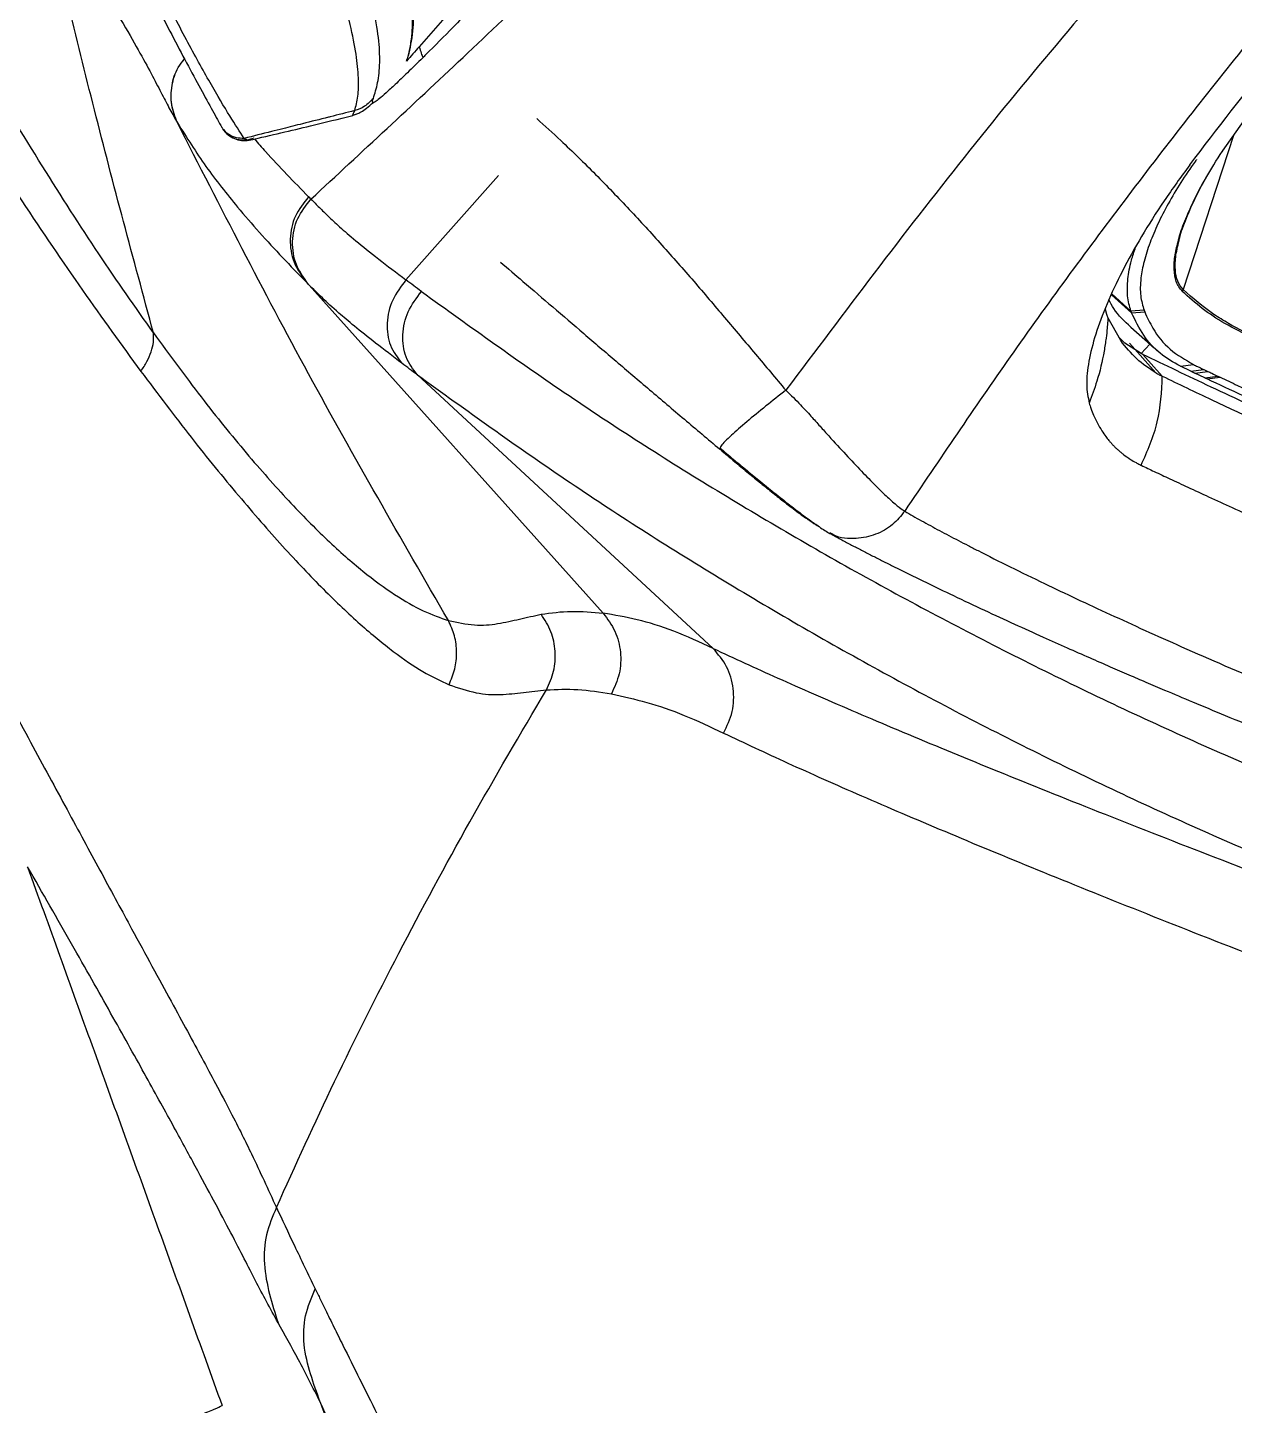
# Model space of a CAD drawing. Extents: x 400 to 501, y 484 to 634.
# Drawn here: x 407.77 to 412.64, y 574.96 to 580.52 of the extents above; entities that cross this region are included whole.
import ezdxf

# ---------------------------------------------------------------- set-up
doc = ezdxf.new("R2010")
doc.units = 0
doc.header["$MEASUREMENT"] = 0
doc.layers.add('DIM', color=3, linetype='Continuous')
doc.layers.add('GEOMETRY', color=3, linetype='Continuous', lineweight=25)

# ---------------------------------------------------------------- blocks, each defined once
blk = doc.blocks.new('2026 GRANDEE')
at = {"layer": 'GEOMETRY', "ltscale": 16}
for p, q in [((-40.9047, -16.2023), (-41.0742, -16.3967)), ((-37.8345, -16.8181), (-37.7463, -16.6943)), ((-41.8632, -16.7311), (-41.8481, -16.7496)), ((-41.7671, -16.7735), (-41.7798, -16.7666)), ((-41.7551, -16.7699), (-41.767, -16.7735)), ((-41.7442, -16.7665), (-41.7551, -16.7699)), ((-41.7429, -16.7642), (-41.7412, -16.7661)), ((-37.7897, -16.7552), (-37.9923, -17.3766)), ((-40.7547, -16.9159), (-41.1275, -17.3373)), ((-41.5302, -17.3452), (-40.3319, -18.6817)), ((-38.2034, -17.4629), (-38.2808, -17.3941)), ((-38.2823, -17.3972), (-38.2008, -17.4695)), ((-38.3073, -17.4549), (-38.3015, -17.4753)), ((-38.2443, -17.5823), (-38.2962, -17.4894)), ((-38.1504, -17.4597), (-38.2034, -17.4629)), ((-38.2034, -17.4629), (-38.2008, -17.4695)), ((-38.2008, -17.4695), (-38.1479, -17.4661)), ((-38.1504, -17.4597), (-38.1479, -17.4661)), ((-38.204, -17.5282), (-38.0913, -17.6281)), ((-38.2277, -17.5931), (-38.2518, -17.5687)), ((-38.1618, -17.6347), (-38.2277, -17.5931)), ((-38.2092, -17.5922), (-38.1031, -17.7118)), ((-38.1618, -17.6347), (-38.1275, -17.596)), ((-38.1553, -17.6379), (-38.1618, -17.6347)), ((-38.1551, -17.638), (-38.0776, -17.7253)), ((-39.8884, -18.8238), (-41.0811, -17.7205)), ((-38.0032, -17.6859), (-37.9512, -17.6788)), ((-37.962, -17.7055), (-38.0032, -17.6859)), ((-37.962, -17.7055), (-37.9099, -17.6985)), ((-37.962, -17.7055), (-37.9459, -17.7132)), ((-37.9459, -17.7132), (-37.8938, -17.7061)), ((-37.9049, -17.7326), (-37.9459, -17.7132)), ((-37.9049, -17.7326), (-37.8529, -17.7255)), ((-37.9049, -17.7326), (-37.8958, -17.7369)), ((-37.8958, -17.7369), (-37.8438, -17.7298)), ((-39.4664, -18.3287), (-39.4746, -18.3239)), ((-39.4746, -18.3239), (-39.4683, -18.3274)), ((-41.4734, -21.8635), (-40.8742, -23.5045))]:
    blk.add_line(p, q, dxfattribs=at)
at = {"layer": 'GEOMETRY', "ltscale": 16, "flags": 128}
for points in [[(-41.5106, -17.0116), (-41.5153, -17.0069), (-41.52, -17.0022)], [(-41.52, -17.3554), (-41.5251, -17.3503), (-41.5302, -17.3452)]]:
    blk.add_lwpolyline(points, dxfattribs=at)
at = {"layer": 'GEOMETRY', "ltscale": 16}
blk.add_arc((-38.012, -17.3708), 0.0205, 320.4351, 343.5678, dxfattribs=at)
for points, knots in [([(-32.0826, -10.2807), (-32.4042, -10.5222), (-33.044, -11.0026), (-33.956, -11.7803), (-34.8417, -12.5767), (-35.7009, -13.3979), (-36.5348, -14.2323), (-37.3474, -15.0774), (-38.1302, -15.9429), (-38.8881, -16.8398), (-39.3585, -17.4672), (-39.595, -17.7827)], [0, 0, 0, 0, 0.113392, 0.225638, 0.337341, 0.448782, 0.560233, 0.669481, 0.778832, 0.888788, 1, 1, 1, 1]), ([(-31.6026, -10.7629), (-31.7346, -10.851), (-32.0014, -11.0291), (-32.3994, -11.3097), (-32.8003, -11.6038), (-33.2029, -11.9123), (-33.5956, -12.2261), (-34.0451, -12.6002), (-34.5554, -13.0457), (-35.1391, -13.5846), (-35.6554, -14.0878), (-36.0964, -14.5358), (-36.4532, -14.9108), (-36.7926, -15.2802), (-37.1149, -15.6435), (-37.4296, -16.0113), (-37.8042, -16.466), (-38.23, -17.0115), (-38.6902, -17.6387), (-38.9753, -18.0617), (-39.1157, -18.2701)], [0, 0, 0, 0, 0.044709, 0.090349, 0.13691, 0.184379, 0.232745, 0.277954, 0.348418, 0.422679, 0.500679, 0.550525, 0.598903, 0.645795, 0.691185, 0.735062, 0.781563, 0.856423, 0.929252, 1, 1, 1, 1]), ([(-41.1192, -16.4353), (-41.1183, -16.4319), (-41.1133, -16.4124), (-41.1051, -16.3732), (-41.1008, -16.3212), (-41.1006, -16.2661), (-41.1024, -16.2084), (-41.1083, -16.1372), (-41.1213, -16.0504), (-41.1447, -15.9463), (-41.1755, -15.8182), (-41.2143, -15.6798), (-41.2623, -15.5245), (-41.3187, -15.3529), (-41.3835, -15.1656), (-41.4535, -14.9694), (-41.5261, -14.7671), (-41.6022, -14.5557), (-41.6728, -14.3605), (-41.7347, -14.1884), (-41.789, -14.0362), (-41.8464, -13.8737), (-41.9035, -13.7118), (-41.9536, -13.5688), (-41.9821, -13.4835), (-41.9944, -13.4466)], [0, 0, 0, 0, 0.009738, 0.054602, 0.100033, 0.132056, 0.170263, 0.205637, 0.248795, 0.300159, 0.346151, 0.397485, 0.446642, 0.498592, 0.555879, 0.611205, 0.664279, 0.721091, 0.779345, 0.816197, 0.852883, 0.894557, 0.93795, 0.973138, 1, 1, 1, 1]), ([(-41.9814, -13.4396), (-41.935, -13.5748), (-41.8421, -13.8455), (-41.7022, -14.2409), (-41.5633, -14.6247), (-41.431, -14.9938), (-41.3233, -15.2974), (-41.2439, -15.5406), (-41.1865, -15.7282), (-41.1439, -15.9004), (-41.1088, -16.0609), (-41.0962, -16.213), (-41.0975, -16.3399), (-41.1118, -16.4033), (-41.119, -16.4351)], [0, 0, 0, 0, 0.099304, 0.198802, 0.298385, 0.398317, 0.498406, 0.560917, 0.623789, 0.687365, 0.750255, 0.83339, 0.916532, 1, 1, 1, 1]), ([(-41.2589, -16.6051), (-41.2526, -16.585), (-41.24, -16.5449), (-41.231, -16.4637), (-41.2359, -16.3636), (-41.2572, -16.2392), (-41.2983, -16.0887), (-41.3612, -15.9136), (-41.4414, -15.7168), (-41.5465, -15.4795), (-41.6766, -15.2005), (-41.8292, -14.8806), (-41.988, -14.5482), (-42.1498, -14.2056), (-42.3121, -13.8554), (-42.4184, -13.6164), (-42.4715, -13.497)], [0, 0, 0, 0, 0.062319, 0.124752, 0.187451, 0.250906, 0.314486, 0.37751, 0.44061, 0.503895, 0.587131, 0.669779, 0.75236, 0.835034, 0.917583, 1, 1, 1, 1]), ([(-41.334, -16.6546), (-41.3292, -16.6364), (-41.3197, -16.5999), (-41.3175, -16.5251), (-41.3263, -16.4305), (-41.3499, -16.3113), (-41.3899, -16.1648), (-41.45, -15.9918), (-41.5256, -15.7947), (-41.6244, -15.5542), (-41.7465, -15.2685), (-41.8897, -14.9392), (-42.0391, -14.5961), (-42.1922, -14.242), (-42.3469, -13.8804), (-42.45, -13.6343), (-42.5015, -13.5114)], [0, 0, 0, 0, 0.06234, 0.124818, 0.187363, 0.250453, 0.313852, 0.376637, 0.439459, 0.502671, 0.586016, 0.668823, 0.751617, 0.834542, 0.917364, 1, 1, 1, 1]), ([(-43.3589, -13.6255), (-43.3113, -13.7285), (-43.2162, -13.9347), (-43.084, -14.2244), (-42.9633, -14.4886), (-42.8579, -14.7187), (-42.767, -14.9157), (-42.6897, -15.0824), (-42.6251, -15.2209), (-42.5692, -15.3399), (-42.512, -15.4611), (-42.4463, -15.599), (-42.3686, -15.76), (-42.2829, -15.9348), (-42.2033, -16.0938), (-42.132, -16.2335), (-42.07, -16.353), (-42.0098, -16.4668), (-41.9541, -16.5701), (-41.9046, -16.6608), (-41.8818, -16.7017), (-41.8702, -16.7227)], [0, 0, 0, 0, 0.0689, 0.137893, 0.200565, 0.256849, 0.306859, 0.349957, 0.38713, 0.418396, 0.448479, 0.490082, 0.539632, 0.596792, 0.661472, 0.708868, 0.759817, 0.814529, 0.87309, 0.934808, 1, 1, 1, 1]), ([(-41.7798, -16.7666), (-41.7977, -16.7394), (-41.8337, -16.6847), (-41.9152, -16.5478), (-42.0105, -16.375), (-42.1184, -16.167), (-42.2362, -15.9283), (-42.3623, -15.661), (-42.4953, -15.3689), (-42.6349, -15.0552), (-42.7805, -14.7224), (-42.9327, -14.3716), (-43.091, -14.0069), (-43.2036, -13.7535), (-43.2598, -13.627)], [0, 0, 0, 0, 0.083648, 0.167746, 0.251461, 0.334457, 0.417447, 0.500935, 0.584376, 0.667337, 0.750217, 0.833366, 0.916826, 1, 1, 1, 1]), ([(-42.1458, -17.5514), (-42.219, -17.447), (-42.3663, -17.2371), (-42.5953, -16.8796), (-42.8287, -16.4932), (-43.0653, -16.0777), (-43.3038, -15.6372), (-43.543, -15.1748), (-43.7826, -14.694), (-43.94, -14.3649), (-44.0195, -14.1989)], [0, 0, 0, 0, 0.117936, 0.237253, 0.358125, 0.481481, 0.607276, 0.735518, 0.866552, 1, 1, 1, 1]), ([(-44.223, -14.3139), (-44.1381, -14.4812), (-43.9694, -14.8133), (-43.7099, -15.2976), (-43.4491, -15.7639), (-43.1885, -16.2085), (-42.9304, -16.6286), (-42.6775, -17.0203), (-42.4313, -17.3839), (-42.2747, -17.5991), (-42.1968, -17.7061)], [0, 0, 0, 0, 0.131994, 0.262096, 0.389901, 0.515699, 0.639425, 0.760946, 0.881106, 1, 1, 1, 1]), ([(-42.1458, -17.5514), (-42.2267, -17.2522), (-42.3866, -16.6616), (-42.5275, -16.0638), (-42.5971, -15.7688)], [0, 0, 0, 0, 0.50663, 1, 1, 1, 1]), ([(-42.5971, -15.7688), (-42.5542, -15.8388), (-42.4692, -15.9774), (-42.3558, -16.1581), (-42.2648, -16.3086), (-42.1972, -16.4269), (-42.1478, -16.5186), (-42.1104, -16.591), (-42.0792, -16.6513), (-42.0592, -16.6864), (-42.0492, -16.704)], [0, 0, 0, 0, 0.128769, 0.254811, 0.378886, 0.502249, 0.625719, 0.749747, 0.874345, 1, 1, 1, 1]), ([(-37.9663, -16.8737), (-37.8549, -16.7281), (-37.6559, -16.468), (-37.4436, -16.2169), (-37.3502, -16.1064)], [0, 0, 0, 0, 0.559966, 1, 1, 1, 1]), ([(-41.5106, -17.0116), (-41.3061, -16.8221), (-40.9958, -16.5344), (-40.6854, -16.2398), (-40.5794, -16.1392)], [0, 0, 0, 0, 0.658748, 1, 1, 1, 1]), ([(-40.7985, -16.1757), (-40.8447, -16.2236), (-40.9281, -16.3098), (-41.0105, -16.3921), (-41.0472, -16.4288)], [0, 0, 0, 0, 0.554846, 1, 1, 1, 1]), ([(-42.0493, -16.7038), (-42.0586, -16.6797), (-42.0772, -16.6316), (-42.0741, -16.5533), (-42.0552, -16.4886), (-42.0296, -16.4573), (-42.0205, -16.4463)], [0, 0, 0, 0, 0.281779, 0.563557, 0.845336, 1, 1, 1, 1]), ([(-42.0492, -16.704), (-42.0585, -16.6799), (-42.0771, -16.6318), (-42.0739, -16.5535), (-42.0551, -16.4887), (-42.0295, -16.4575), (-42.0204, -16.4465)], [0, 0, 0, 0, 0.281792, 0.563589, 0.845386, 1, 1, 1, 1]), ([(-41.06, -16.4414), (-41.0809, -16.4621), (-41.1202, -16.5007), (-41.1705, -16.5489), (-41.2089, -16.5845), (-41.236, -16.6081), (-41.2529, -16.6206), (-41.2649, -16.6252), (-41.2613, -16.6132), (-41.2589, -16.6051)], [0, 0, 0, 0, 0.146336, 0.274476, 0.391484, 0.504322, 0.618702, 0.738433, 1, 1, 1, 1]), ([(-41.0742, -16.3967), (-41.0826, -16.4064), (-41.0995, -16.4257), (-41.1163, -16.4451), (-41.1247, -16.4547)], [0, 0, 0, 0, 0.499997, 1, 1, 1, 1]), ([(-41.1247, -16.4547), (-41.1238, -16.4516), (-41.1219, -16.4452), (-41.1201, -16.4386), (-41.1192, -16.4353)], [0, 0, 0, 0, 0.501851, 1, 1, 1, 1]), ([(-41.0742, -16.3967), (-41.0713, -16.4057), (-41.066, -16.4219), (-41.0618, -16.4355), (-41.06, -16.4414)], [0, 0, 0, 0, 0.560571, 1, 1, 1, 1]), ([(-41.0472, -16.4288), (-41.0496, -16.4312), (-41.0538, -16.4354), (-41.0581, -16.4396), (-41.0599, -16.4414)], [0, 0, 0, 0, 0.5635432, 1, 1, 1, 1]), ([(-41.2589, -16.6051), (-41.2703, -16.617), (-41.2932, -16.641), (-41.3203, -16.6501), (-41.334, -16.6546)], [0, 0, 0, 0, 0.4969834, 1, 1, 1, 1]), ([(-41.334, -16.6546), (-41.3672, -16.663), (-41.4026, -16.6718), (-41.4728, -16.6895), (-41.5362, -16.7054), (-41.6128, -16.7247), (-41.6913, -16.7443), (-41.7432, -16.7574), (-41.7799, -16.7666)], [0, 0, 0, 0, 0.223794, 0.237965, 0.472855, 0.650369, 0.753444, 1, 1, 1, 1]), ([(-41.3426, -16.6733), (-41.3426, -16.6734), (-41.3433, -16.6747), (-41.34, -16.6691), (-41.3361, -16.6596), (-41.334, -16.6546)], [0, 0, 0, 0, 0.038217, 0.491693, 1, 1, 1, 1]), ([(-41.3426, -16.6731), (-41.3412, -16.6728), (-41.3385, -16.6721), (-41.334, -16.6708), (-41.3298, -16.6694), (-41.3239, -16.6673), (-41.3158, -16.6638), (-41.3044, -16.6573), (-41.2863, -16.645), (-41.2683, -16.6298), (-41.2588, -16.6218)], [0, 0, 0, 0, 0.02767, 0.053652, 0.081205, 0.112689, 0.191831, 0.31529, 0.63724, 1, 1, 1, 1]), ([(-40.9563, -18.711), (-41.1471, -18.3811), (-41.5286, -17.7213), (-41.8757, -17.043), (-42.0492, -16.704)], [0, 0, 0, 0, 0.500168, 1, 1, 1, 1]), ([(-42.0492, -16.704), (-42.0117, -16.7633), (-41.9366, -16.8822), (-41.8231, -17.0258), (-41.7184, -17.1471), (-41.6258, -17.2476), (-41.5621, -17.3127), (-41.5302, -17.3452)], [0, 0, 0, 0, 0.250357, 0.501095, 0.665343, 0.832564, 1, 1, 1, 1]), ([(-41.7798, -16.7666), (-41.7905, -16.7665), (-41.8125, -16.7663), (-41.8425, -16.7521), (-41.8624, -16.7363), (-41.8684, -16.7244), (-41.8694, -16.7223)], [0, 0, 0, 0, 0.300046, 0.617062, 0.934071, 1, 1, 1, 1]), ([(-41.7545, -16.7726), (-41.6724, -16.7537), (-41.5294, -16.7209), (-41.3983, -16.688), (-41.3424, -16.6739)], [0, 0, 0, 0, 0.5737936, 1, 1, 1, 1]), ([(-40.6, -16.6869), (-40.5676, -16.716), (-40.4875, -16.788), (-40.3627, -16.911), (-40.2265, -17.0521), (-40.0947, -17.1965), (-39.9666, -17.342), (-39.8418, -17.4895), (-39.7181, -17.6362), (-39.6359, -17.734), (-39.5951, -17.7827)], [0, 0, 0, 0, 0.08973, 0.222134, 0.353226, 0.483444, 0.613244, 0.741661, 0.871544, 1, 1, 1, 1]), ([(-41.8548, -16.7429), (-41.8478, -16.7493), (-41.8337, -16.7622), (-41.8058, -16.7732), (-41.7757, -16.7771), (-41.7555, -16.7728), (-41.7456, -16.7707)], [0, 0, 0, 0, 0.248485, 0.503094, 0.7567, 1, 1, 1, 1]), ([(-41.7671, -16.7735), (-41.7782, -16.774), (-41.8013, -16.7751), (-41.8301, -16.765), (-41.8429, -16.7524), (-41.8472, -16.7482)], [0, 0, 0, 0, 0.383934, 0.792446, 1, 1, 1, 1]), ([(-41.7387, -16.7689), (-41.7239, -16.786), (-41.6815, -16.8348), (-41.6084, -16.9124), (-41.5495, -16.9723), (-41.52, -17.0022)], [0, 0, 0, 0, 0.211722, 0.605529, 1, 1, 1, 1]), ([(-38.0115, -17.1764), (-38.0113, -17.1751), (-38.0063, -17.1526), (-37.9868, -17.1005), (-37.9514, -17.0187), (-37.9015, -16.9235), (-37.8576, -16.8545), (-37.8345, -16.8181)], [0, 0, 0, 0, 0.01324, 0.236356, 0.468816, 0.719795, 1, 1, 1, 1]), ([(-37.8345, -16.8181), (-37.834, -16.8179), (-37.8329, -16.8177), (-37.8322, -16.8166), (-37.8321, -16.8151), (-37.8327, -16.8138), (-37.833, -16.8132)], [0, 0, 0, 0, 0.251034, 0.505101, 0.756532, 1, 1, 1, 1]), ([(-37.9663, -16.8737), (-38.0014, -16.9219), (-38.0714, -17.0182), (-38.1624, -17.163), (-38.2403, -17.3033), (-38.3026, -17.4364), (-38.3483, -17.559), (-38.3758, -17.6682), (-38.3858, -17.7629), (-38.3763, -17.8102), (-38.3716, -17.834)], [0, 0, 0, 0, 0.12428, 0.248247, 0.372115, 0.496165, 0.620695, 0.746003, 0.872376, 1, 1, 1, 1]), ([(-37.9434, -16.8586), (-37.9635, -16.8875), (-38.0037, -16.9453), (-38.0543, -17.0307), (-38.0959, -17.1121), (-38.1289, -17.1906), (-38.152, -17.2641), (-38.1656, -17.3371), (-38.1668, -17.4045), (-38.1559, -17.4413), (-38.1504, -17.4597)], [0, 0, 0, 0, 0.110457, 0.220941, 0.331124, 0.441368, 0.563218, 0.685161, 0.842496, 1, 1, 1, 1]), ([(-37.9386, -16.852), (-37.9391, -16.8526), (-37.94, -16.8539), (-37.9415, -16.856), (-37.9427, -16.8576), (-37.9434, -16.8586)], [0, 0, 0, 0, 0.2806759, 0.5613505, 1, 1, 1, 1]), ([(-38.0071, -17.1697), (-38.0069, -17.1688), (-38.0018, -17.1448), (-37.9801, -17.0884), (-37.9437, -17.0042), (-37.9104, -16.9437), (-37.8943, -16.9145)], [0, 0, 0, 0, 0.011876, 0.348434, 0.684786, 1, 1, 1, 1]), ([(-41.52, -17.0022), (-41.54, -17.0272), (-41.5801, -17.0771), (-41.5994, -17.1726), (-41.5858, -17.2686), (-41.5487, -17.3197), (-41.5302, -17.3452)], [0, 0, 0, 0, 0.25, 0.5, 0.75, 1, 1, 1, 1]), ([(-41.52, -17.3554), (-41.5387, -17.3299), (-41.5761, -17.2788), (-41.59, -17.1826), (-41.5709, -17.0868), (-41.5307, -17.0367), (-41.5106, -17.0116)], [0, 0, 0, 0, 0.25, 0.5, 0.75, 1, 1, 1, 1]), ([(-41.5106, -17.0116), (-41.4993, -17.0228), (-41.4766, -17.0453), (-41.4418, -17.0798), (-41.398, -17.1214), (-41.3335, -17.1772), (-41.2415, -17.2509), (-41.1653, -17.3086), (-41.1275, -17.3373)], [0, 0, 0, 0, 0.16211, 0.325971, 0.492151, 0.660903, 0.831404, 1, 1, 1, 1]), ([(-37.9923, -17.3766), (-38.0005, -17.3662), (-38.017, -17.3456), (-38.0259, -17.2976), (-38.0243, -17.24), (-38.0128, -17.1928), (-38.0071, -17.1697)], [0, 0, 0, 0, 0.252371, 0.504701, 0.756887, 1, 1, 1, 1]), ([(-38.2034, -17.4629), (-38.2088, -17.4436), (-38.2193, -17.4067), (-38.2173, -17.3365), (-38.2063, -17.2703), (-38.1903, -17.2234), (-38.1843, -17.2056)], [0, 0, 0, 0, 0.306336, 0.586348, 0.8432349, 1, 1, 1, 1]), ([(-37.9962, -17.3838), (-38.0054, -17.3719), (-38.0231, -17.349), (-38.0306, -17.297), (-38.0275, -17.2403), (-38.0166, -17.1968), (-38.0115, -17.1764)], [0, 0, 0, 0, 0.284854, 0.546852, 0.786724, 1, 1, 1, 1]), ([(-40.7462, -17.2652), (-40.7161, -17.2912), (-40.6462, -17.3514), (-40.5342, -17.4477), (-40.4088, -17.5552), (-40.2786, -17.6665), (-40.1434, -17.7816), (-40.0042, -17.8998), (-39.9096, -17.9797), (-39.862, -18.0199)], [0, 0, 0, 0, 0.104362, 0.242218, 0.38487, 0.532577, 0.683849, 0.84102, 1, 1, 1, 1]), ([(-41.1275, -17.3373), (-41.1475, -17.3636), (-41.1876, -17.416), (-41.2083, -17.5119), (-41.1968, -17.6049), (-41.1616, -17.6507), (-41.144, -17.6735)], [0, 0, 0, 0, 0.25, 0.5, 0.75, 1, 1, 1, 1]), ([(-41.0648, -17.3841), (-41.0753, -17.3763), (-41.0963, -17.3608), (-41.1171, -17.3452), (-41.1275, -17.3373)], [0, 0, 0, 0, 0.501413, 1, 1, 1, 1]), ([(-41.144, -17.6735), (-41.1805, -17.6457), (-41.252, -17.5911), (-41.3388, -17.5214), (-41.4118, -17.4599), (-41.4663, -17.4093), (-41.502, -17.3735), (-41.52, -17.3554)], [0, 0, 0, 0, 0.170242, 0.33414, 0.496893, 0.746317, 1, 1, 1, 1]), ([(-41.0811, -17.7205), (-41.0986, -17.6976), (-41.1338, -17.6519), (-41.1453, -17.5588), (-41.1247, -17.4629), (-41.0848, -17.4104), (-41.0648, -17.3841)], [0, 0, 0, 0, 0.25, 0.5, 0.75, 1, 1, 1, 1]), ([(-41.0648, -17.3841), (-40.8681, -17.5259), (-40.4746, -17.8094), (-39.8556, -18.2032), (-39.216, -18.5738), (-38.5541, -18.9187), (-37.8709, -19.2383), (-37.1661, -19.5319), (-36.442, -19.8016), (-35.942, -19.9595), (-35.692, -20.0384)], [0, 0, 0, 0, 0.125, 0.25, 0.375, 0.5, 0.625, 0.75, 0.875, 1, 1, 1, 1]), ([(-37.7143, -17.5697), (-37.752, -17.5514), (-37.8242, -17.5162), (-37.9177, -17.4539), (-37.97, -17.4072), (-37.9962, -17.3838)], [0, 0, 0, 0, 0.3522294, 0.675463, 1, 1, 1, 1]), ([(-37.711, -17.5633), (-37.7399, -17.5495), (-37.7739, -17.5333), (-37.8258, -17.5039), (-37.8969, -17.4604), (-37.9529, -17.4112), (-37.9923, -17.3766)], [0, 0, 0, 0, 0.2685633, 0.3142565, 0.516889, 1, 1, 1, 1]), ([(-38.204, -17.5279), (-38.2289, -17.5047), (-38.2634, -17.4726), (-38.2857, -17.4298), (-38.2919, -17.4178)], [0, 0, 0, 0, 0.720315, 1, 1, 1, 1]), ([(-38.2962, -17.4894), (-38.2964, -17.4943), (-38.2972, -17.5084), (-38.2993, -17.5359), (-38.3037, -17.5761), (-38.3148, -17.648), (-38.3354, -17.7363), (-38.3607, -17.8048), (-38.3716, -17.834)], [0, 0, 0, 0, 0.04192, 0.120359, 0.235264, 0.38663, 0.738334, 1, 1, 1, 1]), ([(-38.3015, -17.4753), (-38.3006, -17.478), (-38.2989, -17.4828), (-38.297, -17.4874), (-38.2962, -17.4894)], [0, 0, 0, 0, 0.56, 1, 1, 1, 1]), ([(-38.0032, -17.6859), (-38.0319, -17.6694), (-38.0898, -17.6362), (-38.1557, -17.5637), (-38.1857, -17.5011), (-38.2008, -17.4695)], [0, 0, 0, 0, 0.327501, 0.660575, 1, 1, 1, 1]), ([(-38.1479, -17.4661), (-38.1374, -17.4887), (-38.1106, -17.5462), (-38.0493, -17.6218), (-37.984, -17.6597), (-37.9512, -17.6788)], [0, 0, 0, 0, 0.2427149, 0.6195599, 1, 1, 1, 1]), ([(-42.1968, -17.7061), (-42.1881, -17.693), (-42.1708, -17.667), (-42.1541, -17.627), (-42.1446, -17.5877), (-42.1454, -17.5635), (-42.1458, -17.5514)], [0, 0, 0, 0, 0.25, 0.5, 0.75, 1, 1, 1, 1]), ([(-42.1458, -17.5514), (-42.0811, -17.6396), (-41.9523, -17.8154), (-41.7701, -18.0397), (-41.5995, -18.2325), (-41.4424, -18.3911), (-41.2991, -18.5172), (-41.1704, -18.6112), (-41.0549, -18.6775), (-40.9893, -18.6998), (-40.9563, -18.711)], [0, 0, 0, 0, 0.124961, 0.249153, 0.373129, 0.497191, 0.621588, 0.74665, 0.872666, 1, 1, 1, 1]), ([(-38.1031, -17.7119), (-38.1298, -17.6944), (-38.1833, -17.6592), (-38.2239, -17.6079), (-38.2443, -17.5823)], [0, 0, 0, 0, 0.499609, 1, 1, 1, 1]), ([(-33.319, -19.5799), (-33.5081, -19.5128), (-33.8888, -19.3778), (-34.4346, -19.1794), (-34.965, -18.9823), (-35.4759, -18.7874), (-35.9682, -18.5942), (-36.4277, -18.4078), (-36.85, -18.2306), (-37.2289, -18.0663), (-37.5713, -17.9129), (-37.8811, -17.7698), (-38.0649, -17.6814), (-38.1553, -17.6379)], [0, 0, 0, 0, 0.091503, 0.184255, 0.278388, 0.373689, 0.469634, 0.56825, 0.660208, 0.749357, 0.835644, 0.919152, 1, 1, 1, 1]), ([(-42.1968, -17.7061), (-42.1284, -17.7968), (-41.992, -17.9777), (-41.8009, -18.2118), (-41.6225, -18.4166), (-41.4586, -18.5893), (-41.3095, -18.7307), (-41.1759, -18.8405), (-41.0561, -18.9223), (-40.9879, -18.954), (-40.9537, -18.9699)], [0, 0, 0, 0, 0.1252032, 0.2495794, 0.3737183, 0.4979474, 0.6224834, 0.7475665, 0.8733456, 1, 1, 1, 1]), ([(-41.0811, -17.7205), (-41.0916, -17.7127), (-41.1127, -17.6971), (-41.1336, -17.6814), (-41.144, -17.6735)], [0, 0, 0, 0, 0.500688, 1, 1, 1, 1]), ([(-41.0811, -17.7205), (-40.8835, -17.8628), (-40.4884, -18.1475), (-39.867, -18.5429), (-39.2249, -18.9149), (-38.5604, -19.2611), (-37.8745, -19.5821), (-37.1669, -19.8768), (-36.4398, -20.1476), (-35.9379, -20.3061), (-35.687, -20.3853)], [0, 0, 0, 0, 0.125, 0.25, 0.375, 0.5, 0.625, 0.75, 0.875, 1, 1, 1, 1]), ([(-38.1622, -18.0849), (-38.1366, -18.0274), (-38.0855, -17.9124), (-38.0797, -17.788), (-38.0768, -17.7257)], [0, 0, 0, 0, 0.4999985, 1, 1, 1, 1]), ([(-38.1031, -17.7118), (-38.0984, -17.7145), (-38.09, -17.7192), (-38.0814, -17.7234), (-38.0776, -17.7253)], [0, 0, 0, 0, 0.559999, 1, 1, 1, 1]), ([(-38.0776, -17.7253), (-38.0775, -17.7254), (-38.0772, -17.7255), (-38.0769, -17.7257), (-38.0768, -17.7257)], [0, 0, 0, 0, 0.559928, 1, 1, 1, 1]), ([(-38.0768, -17.7257), (-38.0112, -17.7572), (-37.8144, -17.8517), (-37.4506, -18.0196), (-36.9701, -18.2322), (-36.4447, -18.4547), (-35.8812, -18.6835), (-35.2806, -18.9181), (-34.643, -19.1587), (-33.9686, -19.4061), (-33.4863, -19.5775), (-33.2451, -19.6632)], [0, 0, 0, 0, 0.059176, 0.177548, 0.296142, 0.41451, 0.533071, 0.649435, 0.765798, 0.882899, 1, 1, 1, 1]), ([(-37.9512, -17.6788), (-37.9457, -17.6814), (-37.9361, -17.686), (-37.9223, -17.6926), (-37.9141, -17.6965), (-37.9099, -17.6985)], [0, 0, 0, 0, 0.403251, 0.701625, 1, 1, 1, 1]), ([(-37.9099, -17.6985), (-37.9079, -17.6994), (-37.9026, -17.702), (-37.8972, -17.7045), (-37.8938, -17.7061)], [0, 0, 0, 0, 0.375703, 1, 1, 1, 1]), ([(-37.8938, -17.7061), (-37.8882, -17.7088), (-37.8746, -17.7152), (-37.8609, -17.7217), (-37.8529, -17.7255)], [0, 0, 0, 0, 0.413603, 1, 1, 1, 1]), ([(-37.8529, -17.7255), (-37.8513, -17.7262), (-37.8483, -17.7277), (-37.8453, -17.7291), (-37.8438, -17.7298)], [0, 0, 0, 0, 0.4999999, 1, 1, 1, 1]), ([(-39.5951, -17.7827), (-39.6223, -17.8039), (-39.6789, -17.848), (-39.7562, -17.9118), (-39.8213, -17.9691), (-39.8626, -18.0108), (-39.8613, -18.0173), (-39.8607, -18.0204)], [0, 0, 0, 0, 0.176372, 0.366862, 0.563715, 0.790737, 1, 1, 1, 1]), ([(-39.5951, -17.7827), (-39.5749, -17.8022), (-39.5396, -17.8364), (-39.4948, -17.8856), (-39.4572, -17.9276), (-39.4098, -17.9806), (-39.3523, -18.0427), (-39.2891, -18.11), (-39.2327, -18.1679), (-39.1843, -18.2149), (-39.1441, -18.2508), (-39.1251, -18.2637), (-39.1157, -18.2701)], [0, 0, 0, 0, 0.08888, 0.155455, 0.21637, 0.276355, 0.398865, 0.520561, 0.641643, 0.76228, 0.881908, 1, 1, 1, 1]), ([(-37.2757, -18.0202), (-37.386, -17.971), (-37.6052, -17.8731), (-37.7994, -17.7821), (-37.8958, -17.7369)], [0, 0, 0, 0, 0.503526, 1, 1, 1, 1]), ([(-37.8438, -17.7298), (-37.8206, -17.7408), (-37.7045, -17.7954), (-37.5029, -17.8886), (-37.3104, -17.9745), (-37.2243, -18.0129)], [0, 0, 0, 0, 0.1214217, 0.6071639, 1, 1, 1, 1]), ([(-38.3716, -17.834), (-38.3693, -17.8411), (-38.3639, -17.858), (-38.3531, -17.8856), (-38.3387, -17.916), (-38.3222, -17.9444), (-38.3065, -17.9671), (-38.2939, -17.9831), (-38.2837, -17.9949), (-38.2747, -18.0045), (-38.2652, -18.0141), (-38.2552, -18.0234), (-38.2446, -18.0326), (-38.2283, -18.0456), (-38.208, -18.0598), (-38.1858, -18.0729), (-38.1719, -18.0802), (-38.1652, -18.0834), (-38.1631, -18.0844), (-38.1625, -18.0847), (-38.1622, -18.0849)], [0, 0, 0, 0, 0.061606, 0.144909, 0.249937, 0.35398, 0.437293, 0.499852, 0.539664, 0.580223, 0.621526, 0.663573, 0.70636, 0.749887, 0.855204, 0.931965, 0.980218, 0.993666, 0.997723, 1, 1, 1, 1]), ([(-39.8615, -18.0144), (-39.8434, -18.0297), (-39.8091, -18.0587), (-39.7564, -18.1028), (-39.701, -18.1484), (-39.6401, -18.1976), (-39.576, -18.248), (-39.5133, -18.2957), (-39.4676, -18.3284), (-39.4366, -18.349), (-39.4246, -18.3561), (-39.4184, -18.3596)], [0, 0, 0, 0, 0.100107, 0.189363, 0.289986, 0.406866, 0.537668, 0.681136, 0.835622, 0.916389, 1, 1, 1, 1]), ([(-39.8607, -18.0204), (-39.8408, -18.0371), (-39.8049, -18.0674), (-39.7519, -18.1118), (-39.7021, -18.1526), (-39.6528, -18.1923), (-39.6008, -18.2334), (-39.5497, -18.2724), (-39.5034, -18.306), (-39.4842, -18.318), (-39.4746, -18.3239)], [0, 0, 0, 0, 0.126044, 0.228385, 0.334796, 0.443811, 0.554831, 0.702526, 0.851706, 1, 1, 1, 1]), ([(-38.1622, -18.0849), (-38.1446, -18.0932), (-38.1065, -18.1113), (-38.0437, -18.1408), (-37.9708, -18.1748), (-37.8872, -18.2133), (-37.7922, -18.2567), (-37.6856, -18.3048), (-37.5598, -18.3609), (-37.4232, -18.421), (-37.2848, -18.481), (-37.1641, -18.5327), (-37.0692, -18.5729), (-36.9913, -18.6057), (-36.9235, -18.6341), (-36.8516, -18.664), (-36.7787, -18.6941), (-36.7048, -18.7244), (-36.63, -18.7549), (-36.5543, -18.7857), (-36.3421, -18.8713), (-36.1444, -18.9486), (-35.9738, -19.0153)], [0, 0, 0, 0, 0.030935, 0.0667, 0.107321, 0.152829, 0.203264, 0.258671, 0.317865, 0.392599, 0.457689, 0.513028, 0.558516, 0.58532, 0.61629, 0.647307, 0.678368, 0.709472, 0.740618, 0.771803, 0.803025, 1, 1, 1, 1]), ([(-39.1157, -18.2701), (-39.1312, -18.2891), (-39.1635, -18.3286), (-39.2328, -18.3681), (-39.3149, -18.3842), (-39.3815, -18.3796), (-39.4123, -18.3605), (-39.4172, -18.3575)], [0, 0, 0, 0, 0.210413, 0.43906, 0.675995, 0.948744, 1, 1, 1, 1]), ([(-39.1157, -18.2701), (-39.1051, -18.2766), (-39.0833, -18.29), (-39.0483, -18.3088), (-39.0122, -18.3285), (-38.9753, -18.3483), (-38.9376, -18.3683), (-38.8992, -18.3885), (-38.8601, -18.4088), (-38.75, -18.4652), (-38.5668, -18.5557), (-38.2916, -18.6853), (-37.9896, -18.8217), (-37.6469, -18.9704), (-37.2587, -19.1317), (-36.8428, -19.2979), (-36.5411, -19.4127), (-36.3902, -19.4701)], [0, 0, 0, 0, 0.01857, 0.03808, 0.057718, 0.077378, 0.097021, 0.116659, 0.136293, 0.155925, 0.279289, 0.389406, 0.499519, 0.624641, 0.749759, 0.87488, 1, 1, 1, 1]), ([(-39.4187, -18.3595), (-39.4057, -18.3665), (-39.3795, -18.3807), (-39.3402, -18.4013), (-39.3, -18.4223), (-39.2596, -18.4431), (-39.2192, -18.4637), (-39.1788, -18.484), (-39.1161, -18.5153), (-39.031, -18.5571), (-38.9163, -18.6122), (-38.7979, -18.6679), (-38.6767, -18.7238), (-38.5651, -18.7744), (-38.4638, -18.8196), (-38.3735, -18.8595), (-38.2902, -18.8959), (-38.2143, -18.9287), (-38.1412, -18.9602), (-38.056, -18.9964), (-37.9499, -19.0412), (-37.8178, -19.0964), (-37.6647, -19.1593), (-37.4893, -19.2304), (-37.2899, -19.31), (-37.0696, -19.3965), (-36.8279, -19.4898), (-36.5642, -19.5897), (-36.2724, -19.6984), (-35.972, -19.8084), (-35.7627, -19.8833), (-35.6652, -19.9182)], [0, 0, 0, 0, 0.01666, 0.033747, 0.050642, 0.067226, 0.083482, 0.09942, 0.115041, 0.156366, 0.195302, 0.238541, 0.278396, 0.314871, 0.34458, 0.371593, 0.395909, 0.417529, 0.436822, 0.457744, 0.488272, 0.52317, 0.562439, 0.606077, 0.654083, 0.706454, 0.759832, 0.817092, 0.878232, 0.943257, 1, 1, 1, 1]), ([(-40.9563, -18.7111), (-40.9204, -18.7187), (-40.8477, -18.7341), (-40.7556, -18.7254), (-40.6689, -18.7048), (-40.6109, -18.6921), (-40.5817, -18.6857)], [0, 0, 0, 0, 0.2407909, 0.4871902, 0.7409641, 1, 1, 1, 1]), ([(-40.9537, -18.9699), (-40.9449, -18.9491), (-40.9273, -18.9074), (-40.9209, -18.8395), (-40.9287, -18.772), (-40.9471, -18.7314), (-40.9563, -18.711)], [0, 0, 0, 0, 0.25, 0.5, 0.750001, 1, 1, 1, 1]), ([(-40.5817, -18.6857), (-40.542, -18.6802), (-40.4624, -18.6694), (-40.3755, -18.6776), (-40.3319, -18.6817)], [0, 0, 0, 0, 0.4983, 1, 1, 1, 1]), ([(-40.5611, -18.9907), (-40.5498, -18.9661), (-40.5272, -18.917), (-40.5223, -18.8349), (-40.5382, -18.7542), (-40.5672, -18.7085), (-40.5817, -18.6857)], [0, 0, 0, 0, 0.249999, 0.5, 0.750001, 1, 1, 1, 1]), ([(-40.3319, -18.6817), (-40.3145, -18.705), (-40.2797, -18.7515), (-40.2586, -18.838), (-40.2619, -18.9271), (-40.2867, -18.9803), (-40.299, -19.0069)], [0, 0, 0, 0, 0.25, 0.5, 0.75, 1, 1, 1, 1]), ([(-39.8884, -18.8238), (-39.9418, -18.799), (-40.049, -18.7493), (-40.1967, -18.7041), (-40.2868, -18.6892), (-40.3319, -18.6817)], [0, 0, 0, 0, 0.331923, 0.665642, 1, 1, 1, 1]), ([(-39.8465, -19.1653), (-39.8328, -19.1369), (-39.8056, -19.0801), (-39.8031, -18.9848), (-39.8285, -18.8937), (-39.8684, -18.8471), (-39.8884, -18.8238)], [0, 0, 0, 0, 0.25, 0.5, 0.75, 1, 1, 1, 1]), ([(-39.8884, -18.8238), (-39.8041, -18.8628), (-39.6355, -18.9408), (-39.335, -19.0719), (-38.9984, -19.2138), (-38.6219, -19.3676), (-38.2062, -19.5332), (-37.7509, -19.7106), (-37.2568, -19.8993), (-36.7234, -20.0993), (-36.1548, -20.3093), (-35.7455, -20.4575), (-35.5407, -20.5316)], [0, 0, 0, 0, 0.099744, 0.199503, 0.299293, 0.399129, 0.499023, 0.598993, 0.699057, 0.799236, 0.899546, 1, 1, 1, 1]), ([(-42.7905, -18.9263), (-42.7369, -19.0252), (-42.6305, -19.222), (-42.485, -19.4911), (-42.3514, -19.7379), (-42.2411, -19.9411), (-42.1491, -20.1104), (-42.0739, -20.2485), (-42.0072, -20.3711), (-41.9467, -20.4827), (-41.9133, -20.5453), (-41.8956, -20.5783)], [0, 0, 0, 0, 0.126033, 0.250553, 0.372074, 0.496405, 0.590993, 0.690857, 0.788681, 0.888262, 1, 1, 1, 1]), ([(-41.6499, -21.0783), (-41.5728, -20.9084), (-41.4161, -20.5634), (-41.1549, -20.045), (-40.8712, -19.5177), (-40.6652, -19.1675), (-40.5611, -18.9907)], [0, 0, 0, 0, 0.238131, 0.483738, 0.739288, 1, 1, 1, 1]), ([(-40.9537, -18.9699), (-40.9164, -18.9826), (-40.8413, -19.0081), (-40.7451, -19.0116), (-40.6538, -19.0014), (-40.5921, -18.9943), (-40.5611, -18.9907)], [0, 0, 0, 0, 0.244413, 0.492389, 0.745084, 1, 1, 1, 1]), ([(-40.5611, -18.9907), (-40.5193, -18.9888), (-40.4356, -18.9852), (-40.3446, -18.9996), (-40.299, -19.0069)], [0, 0, 0, 0, 0.498504, 1, 1, 1, 1]), ([(-40.299, -19.0069), (-40.2519, -19.0173), (-40.1579, -19.0382), (-40.0063, -19.0894), (-39.8997, -19.14), (-39.8465, -19.1653)], [0, 0, 0, 0, 0.334715, 0.667951, 1, 1, 1, 1]), ([(-39.8465, -19.1653), (-39.7626, -19.2048), (-39.5947, -19.2838), (-39.2957, -19.4163), (-38.9611, -19.5594), (-38.587, -19.7143), (-38.174, -19.8808), (-37.7217, -20.0587), (-37.2307, -20.2477), (-36.7007, -20.4476), (-36.1356, -20.6572), (-35.7288, -20.8048), (-35.5252, -20.8787)], [0, 0, 0, 0, 0.099793, 0.199576, 0.299371, 0.399197, 0.499073, 0.599021, 0.699064, 0.799229, 0.899534, 1, 1, 1, 1]), ([(-42.6537, -19.7045), (-42.5671, -19.9444), (-42.3937, -20.4249), (-42.1314, -21.1493), (-41.9567, -21.6341), (-41.8692, -21.8769)], [0, 0, 0, 0, 0.332235, 0.665607, 1, 1, 1, 1]), ([(-41.6433, -21.5439), (-41.6591, -21.515), (-41.6908, -21.457), (-41.7335, -21.3754), (-41.7784, -21.2875), (-41.8313, -21.1849), (-41.8957, -21.0629), (-41.9742, -20.9173), (-42.0663, -20.7485), (-42.1792, -20.5434), (-42.315, -20.2999), (-42.472, -20.0221), (-42.5931, -19.8104), (-42.6537, -19.7045)], [0, 0, 0, 0, 0.100715, 0.202068, 0.301613, 0.401311, 0.501027, 0.584108, 0.667235, 0.750429, 0.833626, 0.916804, 1, 1, 1, 1]), ([(-41.8956, -20.5783), (-41.8748, -20.6176), (-41.8332, -20.6962), (-41.7876, -20.7859), (-41.7428, -20.8776), (-41.7003, -20.9691), (-41.6668, -21.0419), (-41.6499, -21.0783)], [0, 0, 0, 0, 0.165805, 0.331544, 0.497031, 0.74838, 1, 1, 1, 1]), ([(-41.6499, -21.0783), (-41.6653, -21.1144), (-41.6961, -21.1871), (-41.7034, -21.3086), (-41.6798, -21.4276), (-41.6554, -21.5053), (-41.6433, -21.5439)], [0, 0, 0, 0, 0.242641, 0.488785, 0.746425, 1, 1, 1, 1]), ([(-41.6499, -21.0783), (-41.6268, -21.1277), (-41.5806, -21.2264), (-41.5223, -21.3469), (-41.4932, -21.407)], [0, 0, 0, 0, 0.5006344, 1, 1, 1, 1]), ([(-41.4734, -21.8635), (-41.487, -21.8259), (-41.5143, -21.7502), (-41.5431, -21.6343), (-41.5393, -21.5144), (-41.5085, -21.4427), (-41.4932, -21.407)], [0, 0, 0, 0, 0.25534, 0.513274, 0.757589, 1, 1, 1, 1]), ([(-41.4932, -21.407), (-41.4866, -21.4208), (-41.4732, -21.4483), (-41.4592, -21.4769), (-41.4522, -21.4912)], [0, 0, 0, 0, 0.500018, 1, 1, 1, 1]), ([(-41.4522, -21.4912), (-41.4409, -21.5143), (-41.4183, -21.5605), (-41.394, -21.6095), (-41.3819, -21.634)], [0, 0, 0, 0, 0.500028, 1, 1, 1, 1]), ([(-41.4734, -21.8635), (-41.503, -21.8045), (-41.5625, -21.6864), (-41.6164, -21.5914), (-41.6433, -21.5439)], [0, 0, 0, 0, 0.4993644, 1, 1, 1, 1]), ([(-41.3819, -21.634), (-41.3372, -21.724), (-41.2478, -21.9039), (-41.088, -22.2196), (-40.9086, -22.5696), (-40.7076, -22.9566), (-40.4852, -23.3789), (-40.2411, -23.835), (-39.975, -24.3225), (-39.6861, -24.8382), (-39.3731, -25.3779), (-39.0331, -25.9367), (-38.6666, -26.507), (-38.3946, -26.8924), (-38.2589, -27.0846)], [0, 0, 0, 0, 0.083353, 0.166717, 0.25008, 0.333439, 0.416796, 0.500151, 0.583492, 0.66682, 0.750163, 0.833606, 0.917015, 1, 1, 1, 1]), ([(-42.7556, -22.2104), (-42.7003, -22.1906), (-42.5898, -22.151), (-42.4311, -22.0934), (-42.2841, -22.0393), (-42.1533, -21.9906), (-42.0428, -21.9485), (-41.9566, -21.9148), (-41.8948, -21.8895), (-41.8777, -21.8811), (-41.8692, -21.8769)], [0, 0, 0, 0, 0.125005, 0.250005, 0.375002, 0.5, 0.624998, 0.749995, 0.874995, 1, 1, 1, 1]), ([(-38.28, -27.5582), (-38.4101, -27.3823), (-38.6708, -27.0299), (-39.0143, -26.5031), (-39.3293, -25.9835), (-39.6191, -25.4779), (-39.8878, -24.9912), (-40.137, -24.527), (-40.3802, -24.0641), (-40.6142, -23.6102), (-40.835, -23.1745), (-41.0313, -22.7808), (-41.2028, -22.4308), (-41.3521, -22.1208), (-41.433, -21.9493), (-41.4734, -21.8635)], [0, 0, 0, 0, 0.071125, 0.142565, 0.214114, 0.2855642, 0.3569922, 0.4284189, 0.4998617, 0.5832156, 0.6665723, 0.7499322, 0.8332945, 0.9166503, 1, 1, 1, 1])]:
    blk.add_open_spline(points, degree=3, knots=knots, dxfattribs=at)

msp = doc.modelspace()

# ---------------------------------------------------------------- block references
at = {"layer": 'DIM'}
msp.add_blockref('2026 GRANDEE', (450.4248, 596.8403), dxfattribs=at)

doc.saveas('drawing.dxf')
